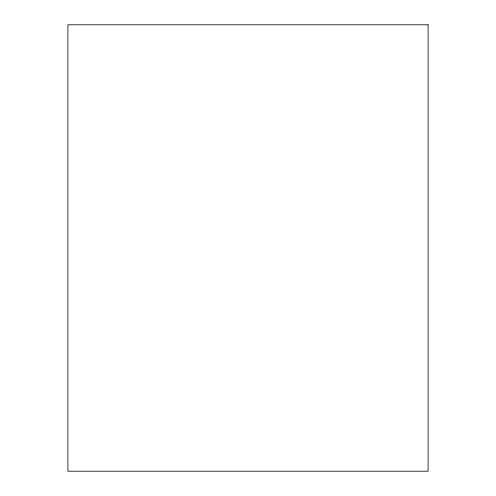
<?xml version="1.0" encoding="UTF-8"?>
<svg xmlns="http://www.w3.org/2000/svg" width="496" height="496" viewBox="0 0 496 496"><rect width="100%" height="100%" fill="white"/><g stroke="black" fill="none" stroke-linecap="round" stroke-linejoin="round"><path stroke-width="0.74" d="M428.098 24.8L67.902 24.8L67.902 471.2L428.098 471.2L428.098 24.8"/></g></svg>
